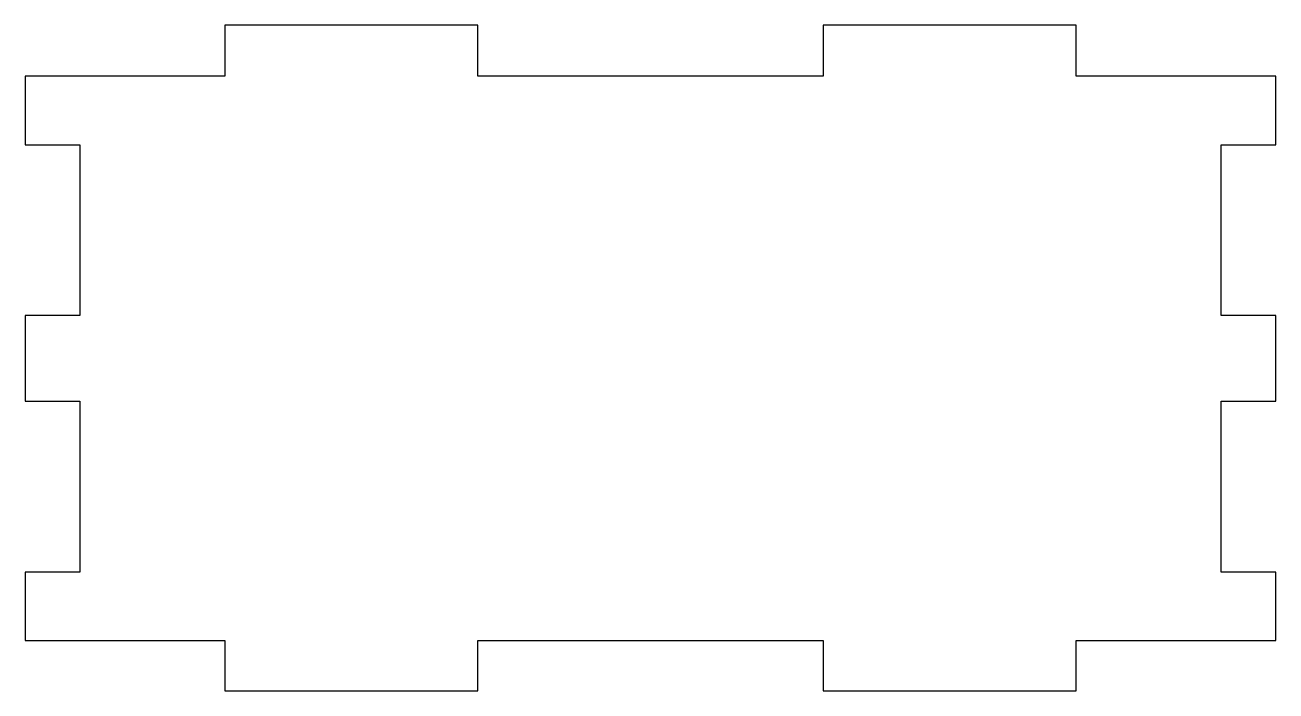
# Model space of a CAD drawing. Header units: millimetres. Extents: x -11.6 to 61.6, y -3 to 36.
import ezdxf

# ---------------------------------------------------------------- set-up
doc = ezdxf.new("R2010")
doc.units = ezdxf.units.MM

msp = doc.modelspace()

# ---------------------------------------------------------------- linework, layer by layer
msp.add_lwpolyline([(58.4, 29), (61.6, 29), (61.6, 33), (50, 33), (49.9, 33), (49.9, 36), (35.1, 36), (35.1, 33), (35, 33), (15, 33), (14.9, 33), (14.9, 36), (0.1, 36), (0.1, 33), (0, 33), (-11.6, 33), (-11.6, 29), (-8.4, 29), (-8.4, 19), (-11.6, 19), (-11.6, 14), (-8.4, 14), (-8.4, 4), (-11.6, 4), (-11.6, 0), (0, 0), (0.1, 0), (0.1, -2.96), (14.9, -2.96), (14.9, 0), (15, 0), (35, 0), (35.1, 0), (35.1, -2.96), (49.9, -2.96), (49.9, 0), (50, 0), (61.6, 0), (61.6, 4), (58.4, 4), (58.4, 14), (61.6, 14), (61.6, 19), (58.4, 19)], close=True)

doc.saveas('drawing.dxf')
